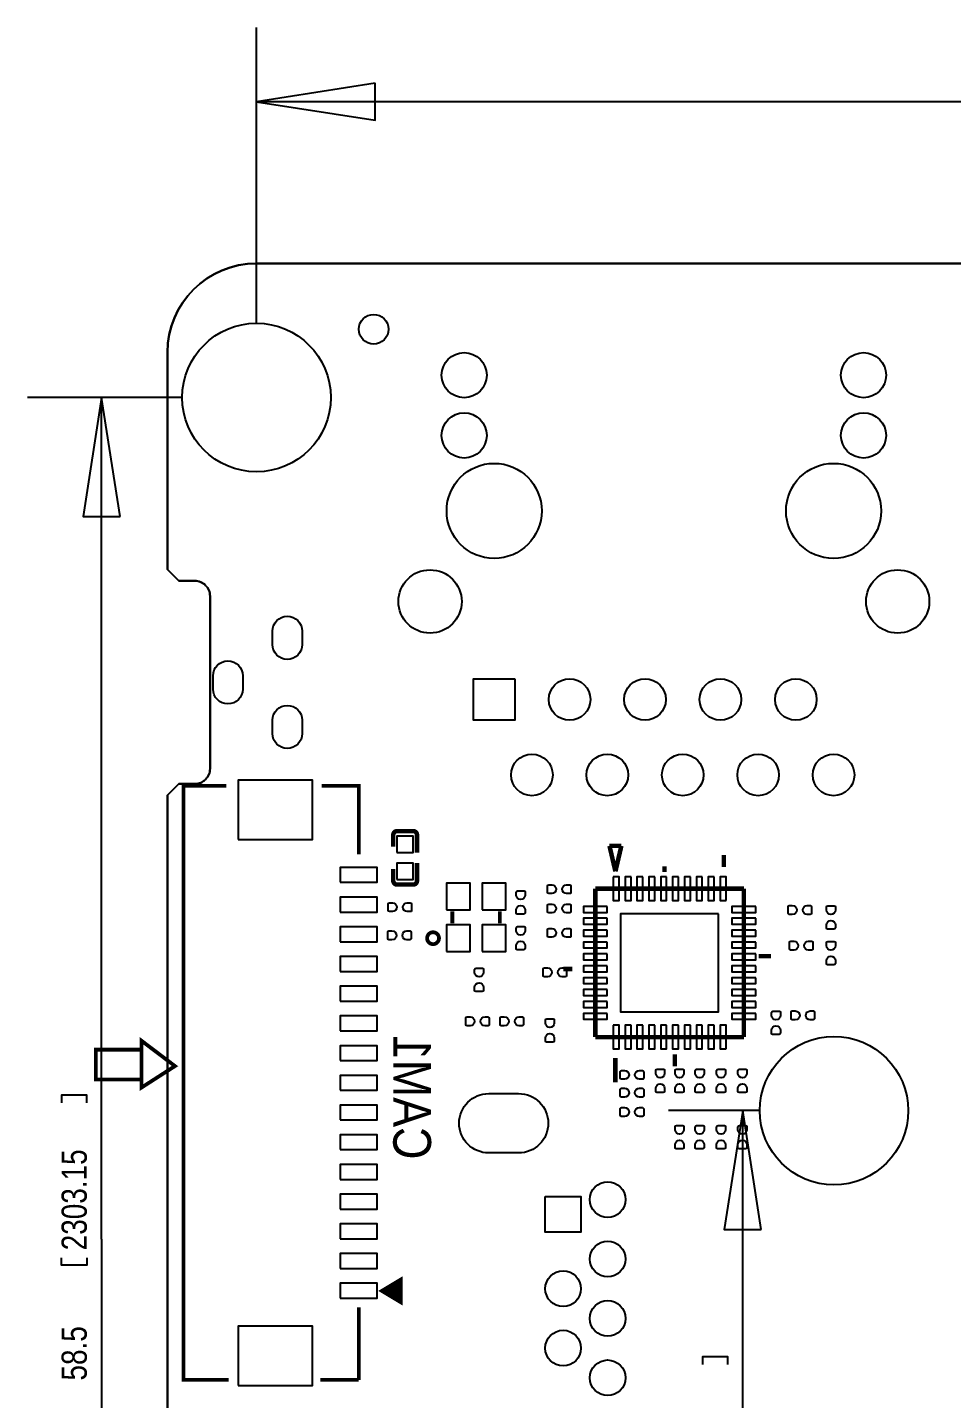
# Model space of a CAD drawing. Extents: x -5.9 to 90.1, y -7.5 to 73.4.
# Drawn here: x -5.91 to 25.21, y 27.2 to 73.36 of the extents above; entities that cross this region are included whole.
import ezdxf

# ---------------------------------------------------------------- set-up
doc = ezdxf.new("R2010")
doc.units = 0
for name, color, linetype in [('BG_DIMENSION', 85, 'CONTINUOUS'), ('BG_OUTLINE', 5, 'CONTINUOUS'), ('BG_SILKSCREEN_BOTTOM', 1, 'CONTINUOUS'), ('PG_SILKSCREEN_BOTTOM', 43, 'CONTINUOUS'), ('PIN_BOTTOM', 1, 'CONTINUOUS')]:
    doc.layers.add(name, color=color, linetype=linetype)

msp = doc.modelspace()

# ---------------------------------------------------------------- linework, layer by layer
at = {"layer": 'BG_DIMENSION'}
for points in [[(1.803705, 63.402591), (1.803705, 73.36315)], [(5.803697, 71.488148), (1.803705, 70.863155), (5.803697, 70.238163), (5.803697, 71.488148)], [(39.463472, 70.863155), (1.803705, 70.863155)], [(-0.69629, 60.902596), (-5.911748, 60.902596)], [(-2.786761, 56.902604), (-3.411753, 60.902596), (-4.036746, 56.902604), (-2.786761, 56.902604)], [(-3.411753, 32.57263), (-3.411753, 60.902596)], [(-3.911752, 37.16114), (-3.911752, 37.411127), (-4.761763, 37.411127), (-4.761763, 37.16114)], [(18.753404, 36.894287), (15.678556, 36.894287)], [(18.803544, 32.894295), (18.178551, 36.894287), (17.553559, 32.894295), (18.803544, 32.894295)], [(18.178551, 24.467439), (18.178551, 36.894287)], [(-3.411753, 32.57263), (-3.411753, 2.402611)], [(-3.911752, 31.943142), (-3.911752, 31.693155), (-4.761763, 31.693155), (-4.761763, 31.943142)], [(17.678552, 28.352953), (17.678552, 28.60294), (16.828541, 28.60294), (16.828541, 28.352953)]]:
    msp.add_lwpolyline(points, dxfattribs=at)
at = {"layer": 'BG_OUTLINE'}
for points in [[(85.803994, 65.420011), (1.802994, 65.420011, 0.414175), (-1.194003, 62.422989), (-1.194003, 55.109999), (-0.813003, 54.728999), (-0.26985, 54.728999, -0.414214), (0.23815, 54.220999), (0.23815, 48.405009, -0.414214), (-0.26985, 47.897009), (-0.813003, 47.897009), (-1.194003, 47.516009), (-1.194003, 2.421001, 0.414213), (1.802994, -0.575996), (41.801009, -0.575996), (45.814005, -0.575996), (85.803994, -0.575996, 0.414214)], [(-1.194003, 62.422989, -0.414175), (1.802994, 65.420011)], [(-1.194003, 2.421001), (-1.194003, 47.516009), (-0.813003, 47.897009), (-0.26985, 47.897009, 0.414214), (0.23815, 48.405009), (0.23815, 54.220999, 0.414214), (-0.26985, 54.728999), (-0.813003, 54.728999), (-1.194003, 55.109999), (-1.194003, 62.422989)]]:
    msp.add_lwpolyline(points, format="xyb", dxfattribs=at)
for points in [[(1.802994, 65.420011), (85.803994, 65.420011)], [(0.23815, 54.220999), (0.23815, 54.179241)], [(0.23815, 48.405009), (0.23815, 48.506786)]]:
    msp.add_lwpolyline(points, dxfattribs=at)
at = {"layer": 'PG_SILKSCREEN_BOTTOM'}
for points, const_width in [([(0.793293, 47.8314), (-0.652704, 47.8314), (-0.652704, 27.831415), (0.871296, 27.831415)], 0.127), ([(5.247284, 45.528408), (5.247284, 47.8314), (4.003294, 47.8314)], 0.127), ([(6.409919, 46.178394), (6.409919, 45.780808)], 0.150012), ([(7.083222, 46.305394), (6.536919, 46.305394)], 0.150012), ([(7.210222, 46.178394), (7.210222, 45.580808)], 0.150012), ([(13.892301, 44.950202), (13.692403, 45.808011)], 0.1524), ([(13.692403, 45.808011), (14.092504, 45.808011)], 0.1524), ([(14.092504, 45.808011), (13.892301, 44.950202)], 0.1524), ([(7.210222, 44.632601), (7.210222, 45.230288)], 0.150012), ([(17.543297, 45.102602), (17.543297, 45.502703)], 0.1524), ([(6.409919, 44.632601), (6.409919, 45.030288)], 0.150012), ([(15.543301, 44.924802), (15.543301, 45.1247)], 0.1524), ([(6.536919, 44.505601), (7.083222, 44.505601)], 0.150012), ([(13.217703, 44.371108), (13.217703, 39.370889)], 0.1524), ([(18.217896, 44.371108), (13.217703, 44.371108)], 0.1524), ([(18.217896, 39.370889), (18.217896, 44.371108)], 0.1524), ([(8.399907, 43.19999), (8.399907, 43.599989)], 0.127), ([(10.000107, 43.19999), (10.000107, 43.599989)], 0.127), ([(19.13161, 42.097808), (18.720791, 42.097808)], 0.1524), ([(12.136399, 41.664001), (12.441199, 41.664001)], 0.1524), ([(-2.065706, 39.245007), (-0.941705, 38.395402), (-2.065706, 37.673712), (-2.065706, 39.245007)], 0.127), ([(13.217703, 39.370889), (18.217896, 39.370889)], 0.1524), ([(-2.079828, 38.948411), (-3.607816, 38.948411), (-3.607816, 37.941402), (-2.079828, 37.941402)], 0.127), ([(15.892297, 38.791794), (15.892297, 38.391694)], 0.1524), ([(13.892301, 38.664794), (13.892301, 37.847397)], 0.1524), ([(6.661582, 30.445507), (6.661582, 31.207507), (6.026582, 30.826507), (6.661582, 30.445507), (6.661582, 30.572507), (6.559982, 30.572507), (6.559982, 31.080507), (6.458382, 31.029707), (6.458382, 30.648707), (6.382182, 30.699507), (6.382182, 30.978907), (6.153582, 30.826507), (6.305982, 30.724907), (6.305982, 30.851907)], 0.127), ([(5.247284, 27.831415), (5.247284, 30.271415)], 0.127), ([(3.956279, 27.831415), (5.247284, 27.831415)], 0.127)]:
    msp.add_lwpolyline(points, dxfattribs=dict(at, const_width=const_width))
for points, const_width in [([(6.536919, 46.305394, 0.414253), (6.409919, 46.178394)], 0.150012), ([(7.210222, 46.178394, 0.414331), (7.083222, 46.305394)], 0.150012), ([(6.409919, 44.632601, 0.414253), (6.536919, 44.505601)], 0.150012), ([(7.083222, 44.505601, 0.414331), (7.210222, 44.632601)], 0.150012), ([(7.949997, 42.700092, 1.000018), (7.550048, 42.700016, 0.999982), (7.949997, 42.700092)], 0.127)]:
    msp.add_lwpolyline(points, format="xyb", dxfattribs=dict(at, const_width=const_width))
at = {"layer": 'PIN_BOTTOM'}
for points in [[(2.342007, 52.588046), (2.342007, 53.038159, -1), (3.342005, 53.038159), (3.342005, 52.588046, -1)], [(0.342011, 51.087947), (0.342011, 51.53806, -1), (1.342009, 51.53806), (1.342009, 51.087947, -1)], [(2.342007, 49.587848), (2.342007, 50.037962, -1), (3.342005, 50.037962), (3.342005, 49.587848, -1)], [(11.749913, 44.199988), (11.648313, 44.199988, -0.375947), (11.60592, 44.2484), (11.60592, 44.4643, -0.364938), (11.648313, 44.500013), (11.749913, 44.500013, -0.999502)], [(12.25009, 44.500013), (12.35169, 44.500013, -0.375947), (12.394082, 44.4516), (12.394082, 44.2357, -0.364938), (12.35169, 44.199988), (12.25009, 44.199988, -0.999502)], [(6.382614, 43.594655), (6.281014, 43.594655, -0.375947), (6.238621, 43.643067), (6.238621, 43.858967, -0.364938), (6.281014, 43.89468), (6.382614, 43.89468, -0.999502)], [(6.88279, 43.89468), (6.98439, 43.89468, -0.375947), (7.026783, 43.846267), (7.026783, 43.630367, -0.364938), (6.98439, 43.594655), (6.88279, 43.594655, -0.999502)], [(10.549992, 44.150077), (10.549992, 44.251677, -0.375947), (10.598404, 44.294069), (10.814304, 44.294069, -0.364938), (10.850016, 44.251677), (10.850016, 44.150077, -0.999502)], [(10.850016, 43.6499), (10.850016, 43.5483, -0.375947), (10.801604, 43.505907), (10.585704, 43.505907, -0.364938), (10.549992, 43.5483), (10.549992, 43.6499, -0.999502)], [(11.749913, 43.549976), (11.648313, 43.549976, -0.375947), (11.60592, 43.598389), (11.60592, 43.814289, -0.364938), (11.648313, 43.850001), (11.749913, 43.850001, -0.999502)], [(12.25009, 43.850001), (12.35169, 43.850001, -0.375947), (12.394082, 43.801589), (12.394082, 43.585689, -0.364938), (12.35169, 43.549976), (12.25009, 43.549976, -0.999502)], [(19.849922, 43.499989), (19.748322, 43.499989, -0.375947), (19.70593, 43.548402), (19.70593, 43.764302, -0.364938), (19.748322, 43.800014), (19.849922, 43.800014, -0.999502)], [(20.350099, 43.800014), (20.451699, 43.800014, -0.375947), (20.494092, 43.751602), (20.494092, 43.535702, -0.364938), (20.451699, 43.499989), (20.350099, 43.499989, -0.999502)], [(20.999983, 43.650078), (20.999983, 43.751678, -0.375947), (21.048396, 43.79407), (21.264296, 43.79407, -0.364938), (21.300008, 43.751678), (21.300008, 43.650078, -0.999502)], [(6.36585, 42.643857), (6.26425, 42.643857, -0.375947), (6.221857, 42.692269), (6.221857, 42.908169, -0.364938), (6.26425, 42.943882), (6.36585, 42.943882, -0.999502)], [(6.866026, 42.943882), (6.967626, 42.943882, -0.375947), (7.010019, 42.895469), (7.010019, 42.679569, -0.364938), (6.967626, 42.643857), (6.866026, 42.643857, -0.999502)], [(10.549992, 42.950079), (10.549992, 43.051679, -0.375947), (10.598404, 43.094072), (10.814304, 43.094072, -0.364938), (10.850016, 43.051679), (10.850016, 42.950079, -0.999502)], [(11.749913, 42.729988), (11.648313, 42.729988, -0.375947), (11.60592, 42.778401), (11.60592, 42.994301, -0.364938), (11.648313, 43.030013), (11.749913, 43.030013, -0.999502)], [(12.25009, 43.030013), (12.35169, 43.030013, -0.375947), (12.394082, 42.981601), (12.394082, 42.765701, -0.364938), (12.35169, 42.729988), (12.25009, 42.729988, -0.999502)], [(21.300008, 43.149901), (21.300008, 43.048301, -0.375947), (21.251596, 43.005908), (21.035696, 43.005908, -0.364938), (20.999983, 43.048301), (20.999983, 43.149901, -0.999502)], [(10.850016, 42.449902), (10.850016, 42.348302, -0.375947), (10.801604, 42.30591), (10.585704, 42.30591, -0.364938), (10.549992, 42.348302), (10.549992, 42.449902, -0.999502)], [(19.899909, 42.299992), (19.798309, 42.299992, -0.375947), (19.755917, 42.348404), (19.755917, 42.564304, -0.364938), (19.798309, 42.600016), (19.899909, 42.600016, -0.999502)], [(20.400086, 42.600016), (20.501686, 42.600016, -0.375947), (20.544079, 42.551604), (20.544079, 42.335704, -0.364938), (20.501686, 42.299992), (20.400086, 42.299992, -0.999502)], [(20.999983, 42.45008), (20.999983, 42.55168, -0.375947), (21.048396, 42.594073), (21.264296, 42.594073, -0.364938), (21.300008, 42.55168), (21.300008, 42.45008, -0.999502)], [(21.300008, 41.949903), (21.300008, 41.848303, -0.375947), (21.251596, 41.805911), (21.035696, 41.805911, -0.364938), (20.999983, 41.848303), (20.999983, 41.949903, -0.999502)], [(9.149994, 41.550082), (9.149994, 41.651682, -0.375947), (9.198407, 41.694075), (9.414307, 41.694075, -0.364938), (9.450019, 41.651682), (9.450019, 41.550082, -0.999502)], [(11.599901, 41.399993), (11.498301, 41.399993, -0.375947), (11.455908, 41.448406), (11.455908, 41.664306, -0.364938), (11.498301, 41.700018), (11.599901, 41.700018, -0.999502)], [(12.100077, 41.700018), (12.201677, 41.700018, -0.375947), (12.24407, 41.651606), (12.24407, 41.435706, -0.364938), (12.201677, 41.399993), (12.100077, 41.399993, -0.999502)], [(9.450019, 41.049905), (9.450019, 40.948305, -0.375947), (9.401607, 40.905913), (9.185707, 40.905913, -0.364938), (9.149994, 40.948305), (9.149994, 41.049905, -0.999502)], [(19.15, 40.100098), (19.15, 40.201698, -0.375947), (19.198412, 40.24409), (19.414312, 40.24409, -0.364938), (19.450025, 40.201698), (19.450025, 40.100098, -0.999502)], [(19.949922, 39.949984), (19.848322, 39.949984, -0.375947), (19.805929, 39.998396), (19.805929, 40.214296, -0.364938), (19.848322, 40.250008), (19.949922, 40.250008, -0.999502)], [(20.450099, 40.250008), (20.551699, 40.250008, -0.375947), (20.594091, 40.201596), (20.594091, 39.985696, -0.364938), (20.551699, 39.949984), (20.450099, 39.949984, -0.999502)], [(8.999906, 39.749984), (8.898306, 39.749984, -0.375947), (8.855913, 39.798396), (8.855913, 40.014296, -0.364938), (8.898306, 40.050009), (8.999906, 40.050009, -0.999502)], [(9.500083, 40.050009), (9.601683, 40.050009, -0.375947), (9.644075, 40.001596), (9.644075, 39.785696, -0.364938), (9.601683, 39.749984), (9.500083, 39.749984, -0.999502)], [(10.149916, 39.749984), (10.048316, 39.749984, -0.375947), (10.005924, 39.798396), (10.005924, 40.014296, -0.364938), (10.048316, 40.050009), (10.149916, 40.050009, -0.999502)], [(10.650093, 40.050009), (10.751693, 40.050009, -0.375947), (10.794086, 40.001596), (10.794086, 39.785696, -0.364938), (10.751693, 39.749984), (10.650093, 39.749984, -0.999502)], [(11.533937, 39.842262), (11.533937, 39.943862, -0.375947), (11.582349, 39.986255), (11.798249, 39.986255, -0.364938), (11.833962, 39.943862), (11.833962, 39.842262, -0.999502)], [(19.450025, 39.599921), (19.450025, 39.498321, -0.375947), (19.401612, 39.455928), (19.185712, 39.455928, -0.364938), (19.15, 39.498321), (19.15, 39.599921, -0.999502)], [(11.833962, 39.342085), (11.833962, 39.240485, -0.375947), (11.785549, 39.198093), (11.569649, 39.198093, -0.364938), (11.533937, 39.240485), (11.533937, 39.342085, -0.999502)], [(14.199921, 37.949988), (14.098321, 37.949988, -0.375947), (14.055928, 37.9984), (14.055928, 38.2143, -0.364938), (14.098321, 38.250012), (14.199921, 38.250012, -0.999502)], [(14.700098, 38.250012), (14.801698, 38.250012, -0.375947), (14.84409, 38.2016), (14.84409, 37.9857, -0.364938), (14.801698, 37.949988), (14.700098, 37.949988, -0.999502)], [(15.249982, 38.150089), (15.249982, 38.251689, -0.375947), (15.298395, 38.294081), (15.514295, 38.294081, -0.364938), (15.550007, 38.251689), (15.550007, 38.150089, -0.999502)], [(15.899994, 38.150089), (15.899994, 38.251689, -0.375947), (15.948406, 38.294081), (16.164306, 38.294081, -0.364938), (16.200018, 38.251689), (16.200018, 38.150089, -0.999502)], [(16.579977, 38.150089), (16.579977, 38.251689, -0.375947), (16.628389, 38.294081), (16.844289, 38.294081, -0.364938), (16.880002, 38.251689), (16.880002, 38.150089, -0.999502)], [(17.299991, 38.150089), (17.299991, 38.251689, -0.375947), (17.348403, 38.294081), (17.564303, 38.294081, -0.364938), (17.600016, 38.251689), (17.600016, 38.150089, -0.999502)], [(18.019979, 38.150089), (18.019979, 38.251689, -0.375947), (18.068392, 38.294081), (18.284292, 38.294081, -0.364938), (18.320004, 38.251689), (18.320004, 38.150089, -0.999502)], [(10.630002, 35.469982), (9.630004, 35.469982, -1), (9.630004, 37.469978), (10.630002, 37.469978, -1)], [(14.199921, 37.349989), (14.098321, 37.349989, -0.375947), (14.055928, 37.398401), (14.055928, 37.614301, -0.364938), (14.098321, 37.650014), (14.199921, 37.650014, -0.999502)], [(14.700098, 37.650014), (14.801698, 37.650014, -0.375947), (14.84409, 37.601601), (14.84409, 37.385701, -0.364938), (14.801698, 37.349989), (14.700098, 37.349989, -0.999502)], [(15.550007, 37.649912), (15.550007, 37.548312, -0.375947), (15.501595, 37.505919), (15.285695, 37.505919, -0.364938), (15.249982, 37.548312), (15.249982, 37.649912, -0.999502)], [(16.200018, 37.649912), (16.200018, 37.548312, -0.375947), (16.151606, 37.505919), (15.935706, 37.505919, -0.364938), (15.899994, 37.548312), (15.899994, 37.649912, -0.999502)], [(16.880002, 37.649912), (16.880002, 37.548312, -0.375947), (16.831589, 37.505919), (16.615689, 37.505919, -0.364938), (16.579977, 37.548312), (16.579977, 37.649912, -0.999502)], [(17.600016, 37.649912), (17.600016, 37.548312, -0.375947), (17.551603, 37.505919), (17.335703, 37.505919, -0.364938), (17.299991, 37.548312), (17.299991, 37.649912, -0.999502)], [(18.320004, 37.649912), (18.320004, 37.548312, -0.375947), (18.271592, 37.505919), (18.055692, 37.505919, -0.364938), (18.019979, 37.548312), (18.019979, 37.649912, -0.999502)], [(14.199921, 36.699977), (14.098321, 36.699977, -0.375947), (14.055928, 36.74839), (14.055928, 36.96429, -0.364938), (14.098321, 37.000002), (14.199921, 37.000002, -0.999502)], [(14.700098, 37.000002), (14.801698, 37.000002, -0.375947), (14.84409, 36.95159), (14.84409, 36.73569, -0.364938), (14.801698, 36.699977), (14.700098, 36.699977, -0.999502)], [(15.899994, 36.250093), (15.899994, 36.351693, -0.375947), (15.948406, 36.394085), (16.164306, 36.394085, -0.364938), (16.200018, 36.351693), (16.200018, 36.250093, -0.999502)], [(16.579977, 36.250093), (16.579977, 36.351693, -0.375947), (16.628389, 36.394085), (16.844289, 36.394085, -0.364938), (16.880002, 36.351693), (16.880002, 36.250093, -0.999502)], [(17.299991, 36.250093), (17.299991, 36.351693, -0.375947), (17.348403, 36.394085), (17.564303, 36.394085, -0.364938), (17.600016, 36.351693), (17.600016, 36.250093, -0.999502)], [(18.019979, 36.250093), (18.019979, 36.351693, -0.375947), (18.068392, 36.394085), (18.284292, 36.394085, -0.364938), (18.320004, 36.351693), (18.320004, 36.250093, -0.999502)], [(16.200018, 35.749916), (16.200018, 35.648316, -0.375947), (16.151606, 35.605923), (15.935706, 35.605923, -0.364938), (15.899994, 35.648316), (15.899994, 35.749916, -0.999502)], [(16.880002, 35.749916), (16.880002, 35.648316, -0.375947), (16.831589, 35.605923), (16.615689, 35.605923, -0.364938), (16.579977, 35.648316), (16.579977, 35.749916, -0.999502)], [(17.600016, 35.749916), (17.600016, 35.648316, -0.375947), (17.551603, 35.605923), (17.335703, 35.605923, -0.364938), (17.299991, 35.648316), (17.299991, 35.749916, -0.999502)], [(18.320004, 35.749916), (18.320004, 35.648316, -0.375947), (18.271592, 35.605923), (18.055692, 35.605923, -0.364938), (18.019979, 35.648316), (18.019979, 35.749916, -0.999502)]]:
    msp.add_lwpolyline(points, format="xyb", close=True, dxfattribs=at)
for points in [[(10.509098, 51.436702), (10.509098, 50.036705), (9.1091, 50.036705), (9.1091, 51.436702)], [(1.188275, 46.021422), (3.688271, 46.021422), (3.688271, 48.021418), (1.188275, 48.021418)], [(6.535217, 45.580579), (7.085228, 45.580579), (7.085228, 46.130591), (6.535217, 46.130591)], [(4.622279, 44.581407), (5.872289, 44.581407), (5.872289, 45.081406), (4.622279, 45.081406)], [(6.535217, 44.680403), (7.085228, 44.680403), (7.085228, 45.230415), (6.535217, 45.230415)], [(8.199298, 43.649887), (8.999296, 43.649887), (8.999296, 44.549885), (8.199298, 44.549885)], [(9.400718, 43.649887), (10.200716, 43.649887), (10.200716, 44.549885), (9.400718, 44.549885)], [(13.817702, 44.771107), (13.817702, 43.971108), (14.017701, 43.971108), (14.017701, 44.771107)], [(14.417802, 44.771107), (14.217802, 44.771107), (14.217802, 43.971108), (14.417802, 43.971108)], [(14.817801, 44.771107), (14.617802, 44.771107), (14.617802, 43.971108), (14.817801, 43.971108)], [(15.217902, 44.771107), (15.017902, 44.771107), (15.017902, 43.971108), (15.217902, 43.971108)], [(15.617901, 44.771107), (15.417902, 44.771107), (15.417902, 43.971108), (15.617901, 43.971108)], [(16.017697, 44.771107), (15.817698, 44.771107), (15.817698, 43.971108), (16.017697, 43.971108)], [(16.417696, 44.771107), (16.217697, 44.771107), (16.217697, 43.971108), (16.417696, 43.971108)], [(16.817797, 44.771107), (16.617798, 44.771107), (16.617798, 43.971108), (16.817797, 43.971108)], [(17.217796, 44.771107), (17.017797, 44.771107), (17.017797, 43.971108), (17.217796, 43.971108)], [(17.617897, 43.971108), (17.617897, 44.771107), (17.417898, 44.771107), (17.417898, 43.971108)], [(4.622279, 43.581409), (5.872289, 43.581409), (5.872289, 44.081408), (4.622279, 44.081408)], [(13.617702, 43.771109), (12.817704, 43.771109), (12.817704, 43.571109), (13.617702, 43.571109)], [(17.367796, 43.521008), (14.067803, 43.521008), (14.067803, 40.221014), (17.367796, 40.221014)], [(18.617895, 43.771109), (17.817897, 43.771109), (17.817897, 43.571109), (18.617895, 43.571109)], [(4.622279, 42.581411), (5.872289, 42.581411), (5.872289, 43.08141), (4.622279, 43.08141)], [(8.199298, 42.250093), (8.999296, 42.250093), (8.999296, 43.150091), (8.199298, 43.150091)], [(9.400718, 42.250093), (10.200716, 42.250093), (10.200716, 43.150091), (9.400718, 43.150091)], [(13.617702, 43.371008), (12.817704, 43.371008), (12.817704, 43.171008), (13.617702, 43.171008)], [(13.617702, 42.971009), (12.817704, 42.971009), (12.817704, 42.771009), (13.617702, 42.771009)], [(18.617895, 43.371008), (17.817897, 43.371008), (17.817897, 43.171008), (18.617895, 43.171008)], [(18.617895, 42.971009), (17.817897, 42.971009), (17.817897, 42.771009), (18.617895, 42.771009)], [(13.617702, 42.570908), (12.817704, 42.570908), (12.817704, 42.370908), (13.617702, 42.370908)], [(18.617895, 42.570908), (17.817897, 42.570908), (17.817897, 42.370908), (18.617895, 42.370908)], [(4.622279, 41.581413), (5.872289, 41.581413), (5.872289, 42.081412), (4.622279, 42.081412)], [(13.617702, 42.170909), (12.817704, 42.170909), (12.817704, 41.970909), (13.617702, 41.970909)], [(18.617895, 42.170909), (17.817897, 42.170909), (17.817897, 41.970909), (18.617895, 41.970909)], [(13.617702, 41.771113), (12.817704, 41.771113), (12.817704, 41.571113), (13.617702, 41.571113)], [(18.617895, 41.771113), (17.817897, 41.771113), (17.817897, 41.571113), (18.617895, 41.571113)], [(13.617702, 41.371114), (12.817704, 41.371114), (12.817704, 41.171114), (13.617702, 41.171114)], [(18.617895, 41.371114), (17.817897, 41.371114), (17.817897, 41.171114), (18.617895, 41.171114)], [(4.622279, 40.581415), (5.872289, 40.581415), (5.872289, 41.081414), (4.622279, 41.081414)], [(13.617702, 40.971013), (12.817704, 40.971013), (12.817704, 40.771013), (13.617702, 40.771013)], [(18.617895, 40.971013), (17.817897, 40.971013), (17.817897, 40.771013), (18.617895, 40.771013)], [(13.617702, 40.571014), (12.817704, 40.571014), (12.817704, 40.371014), (13.617702, 40.371014)], [(13.617702, 40.170913), (12.817704, 40.170913), (12.817704, 39.970913), (13.617702, 39.970913)], [(18.617895, 40.571014), (17.817897, 40.571014), (17.817897, 40.371014), (18.617895, 40.371014)], [(18.617895, 40.170913), (17.817897, 40.170913), (17.817897, 39.970913), (18.617895, 39.970913)], [(4.622279, 39.581417), (5.872289, 39.581417), (5.872289, 40.081416), (4.622279, 40.081416)], [(13.817702, 39.770914), (13.817702, 38.970915), (14.017701, 38.970915), (14.017701, 39.770914)], [(14.417802, 39.770914), (14.217802, 39.770914), (14.217802, 38.970915), (14.417802, 38.970915)], [(14.817801, 39.770914), (14.617802, 39.770914), (14.617802, 38.970915), (14.817801, 38.970915)], [(15.217902, 39.770914), (15.017902, 39.770914), (15.017902, 38.970915), (15.217902, 38.970915)], [(15.617901, 39.770914), (15.417902, 39.770914), (15.417902, 38.970915), (15.617901, 38.970915)], [(16.017697, 39.770914), (15.817698, 39.770914), (15.817698, 38.970915), (16.017697, 38.970915)], [(16.417696, 39.770914), (16.217697, 39.770914), (16.217697, 38.970915), (16.417696, 38.970915)], [(16.817797, 39.770914), (16.617798, 39.770914), (16.617798, 38.970915), (16.817797, 38.970915)], [(17.217796, 39.770914), (17.017797, 39.770914), (17.017797, 38.970915), (17.217796, 38.970915)], [(17.617897, 38.970915), (17.617897, 39.770914), (17.417898, 39.770914), (17.417898, 38.970915)], [(4.622279, 38.581419), (5.872289, 38.581419), (5.872289, 39.081418), (4.622279, 39.081418)], [(4.622279, 37.581421), (5.872289, 37.581421), (5.872289, 38.08142), (4.622279, 38.08142)], [(4.622279, 36.581398), (5.872289, 36.581398), (5.872289, 37.081396), (4.622279, 37.081396)], [(4.622279, 35.581399), (5.872289, 35.581399), (5.872289, 36.081398), (4.622279, 36.081398)], [(4.622279, 34.581401), (5.872289, 34.581401), (5.872289, 35.081401), (4.622279, 35.081401)], [(4.622279, 33.581404), (5.872289, 33.581404), (5.872289, 34.081402), (4.622279, 34.081402)], [(11.530025, 34.000084), (12.730023, 34.000084), (12.730023, 32.800087), (11.530025, 32.800087)], [(4.622279, 32.581406), (5.872289, 32.581406), (5.872289, 33.081404), (4.622279, 33.081404)], [(4.622279, 31.581407), (5.872289, 31.581407), (5.872289, 32.081406), (4.622279, 32.081406)], [(4.622279, 30.581409), (5.872289, 30.581409), (5.872289, 31.081408), (4.622279, 31.081408)], [(1.188275, 27.641423), (3.688271, 27.641423), (3.688271, 29.641419), (1.188275, 29.641419)]]:
    msp.add_lwpolyline(points, close=True, dxfattribs=at)
for centre, radius in [((1.803705, 60.902596), 2.499995), ((5.750001, 63.200001), 0.499999), ((8.799093, 61.656697), 0.760006), ((22.249105, 61.656697), 0.760006), ((8.799093, 59.626703), 0.760006), ((22.249105, 59.626703), 0.760006), ((9.809099, 57.086703), 1.599997), ((21.239099, 57.086703), 1.599997), ((7.649108, 54.036697), 1.064997), ((23.39909, 54.036697), 1.064997), ((12.349099, 50.736703), 0.699999), ((14.889099, 50.736703), 0.699999), ((17.429099, 50.736703), 0.699999), ((19.969099, 50.736703), 0.699999), ((11.079099, 48.196703), 0.699999), ((13.619099, 48.196703), 0.699999), ((16.159099, 48.196703), 0.699999), ((18.699099, 48.196703), 0.699999), ((21.239099, 48.196703), 0.699999), ((21.253399, 36.894287), 2.499995), ((13.630123, 33.899983), 0.599999), ((13.630123, 31.899987), 0.599999), ((12.130024, 30.899989), 0.599999), ((13.630123, 29.899991), 0.599999), ((12.130024, 28.899993), 0.599999), ((13.630123, 27.899995), 0.599999)]:
    msp.add_circle(centre, radius, dxfattribs=at)

# ---------------------------------------------------------------- texts
at = {"layer": 'BG_DIMENSION', "width": 0.827043}
for s, p in [('2303.15', (-3.911752, 32.193154)), ('58.5', (-3.911752, 27.809139))]:
    msp.add_text(s, height=0.850011, rotation=90, dxfattribs=at).set_placement(p)
at = {"layer": 'BG_SILKSCREEN_BOTTOM', "text_generation_flag": 2, "width": 0.88976}
msp.add_text('CAM1', height=1.27, rotation=270, dxfattribs=at).set_placement((6.410427, 35.249028))

doc.saveas('drawing.dxf')
